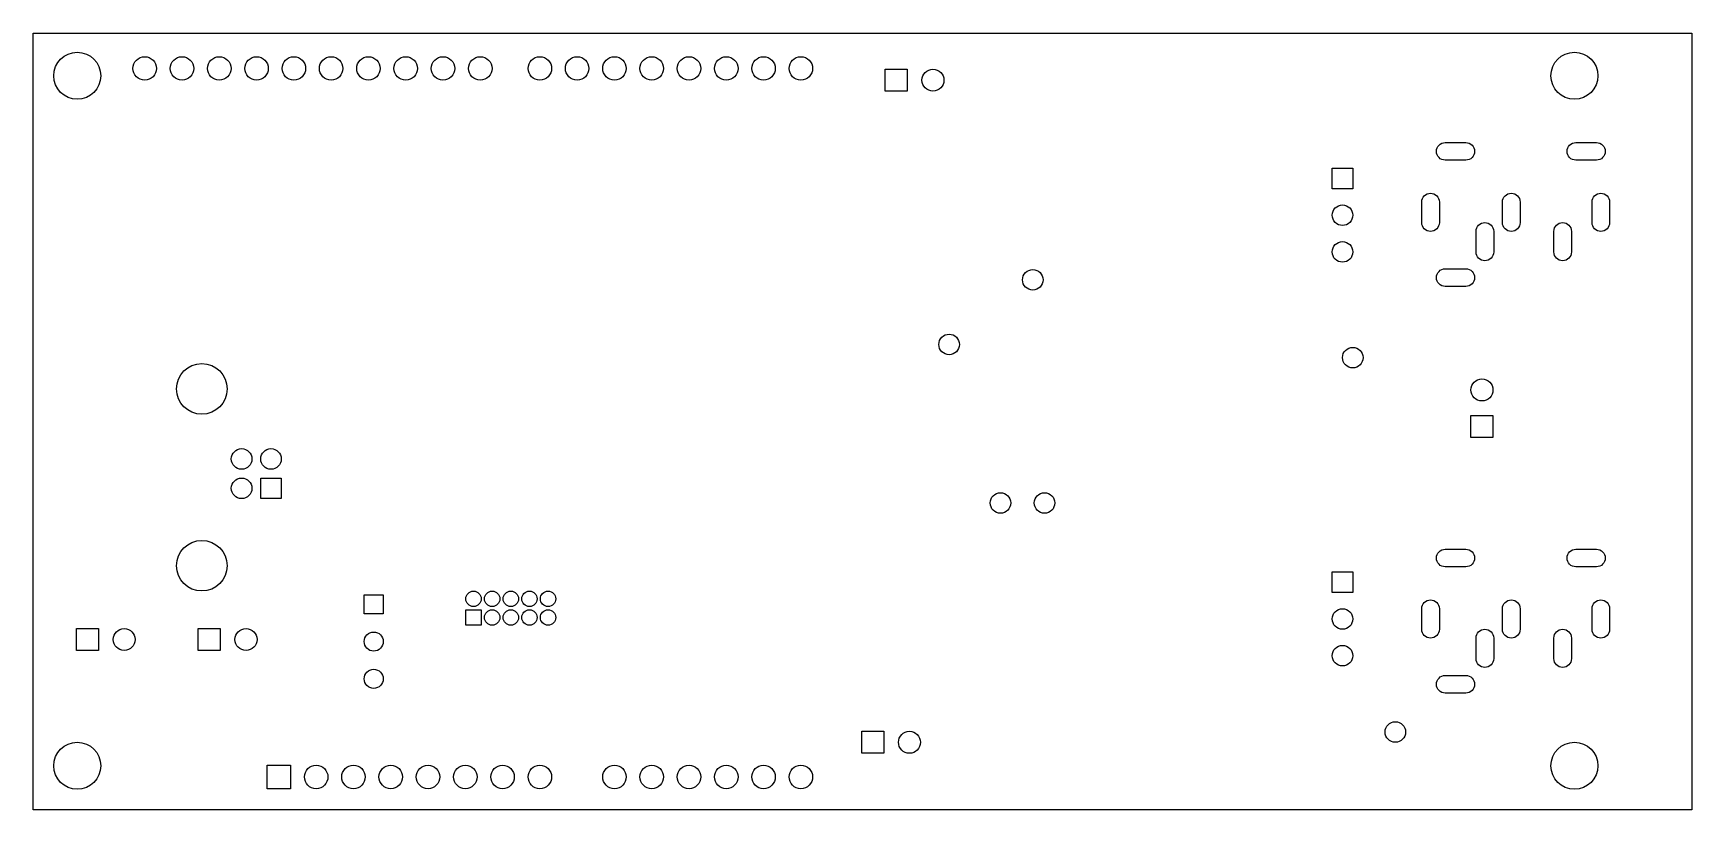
# Model space of a CAD drawing. Extents: x 0 to 113, y 0 to 53.
import ezdxf

# ---------------------------------------------------------------- set-up
doc = ezdxf.new("R2010")
doc.units = 0
doc.layers.add('OUTLINE', color=1, linetype='CONTINUOUS')
doc.layers.add('PIN', color=2, linetype='CONTINUOUS')

msp = doc.modelspace()

# ---------------------------------------------------------------- linework, layer by layer
at = {"layer": 'OUTLINE'}
msp.add_lwpolyline([(0, 0), (0, 52.9), (113, 52.9), (113, 0)], close=True, dxfattribs=at)
at = {"layer": 'PIN'}
for points in [[(58.04995, 48.94995), (58.04995, 50.45005), (59.55005, 50.45005), (59.55005, 48.94995)], [(88.5, 43.7), (89.9, 43.7), (89.9, 42.3), (88.5, 42.3)], [(99.45005, 25.34995), (97.94995, 25.34995), (97.94995, 26.85005), (99.45005, 26.85005)], [(15.5, 22.6), (16.9, 22.6), (16.9, 21.2), (15.5, 21.2)], [(88.5, 16.2), (89.9, 16.2), (89.9, 14.8), (88.5, 14.8)], [(22.55, 14.65), (23.85, 14.65), (23.85, 13.35), (22.55, 13.35)], [(29.475, 12.575), (29.475, 13.625), (30.525, 13.625), (30.525, 12.575)], [(2.94995, 10.84995), (2.94995, 12.35005), (4.45005, 12.35005), (4.45005, 10.84995)], [(11.24995, 10.84995), (11.24995, 12.35005), (12.75005, 12.35005), (12.75005, 10.84995)], [(56.44995, 3.84995), (56.44995, 5.35005), (57.95005, 5.35005), (57.95005, 3.84995)], [(15.94, 3.04), (17.54, 3.04), (17.54, 1.44), (15.94, 1.44)]]:
    msp.add_lwpolyline(points, close=True, dxfattribs=at)
for points in [[(96.2, 45.44995), (97.6, 45.44995, -1), (97.6, 44.25005), (96.2, 44.25005, -1)], [(105.1, 45.44995), (106.5, 45.44995, -1), (106.5, 44.25005), (105.1, 44.25005, -1)], [(94.60005, 40), (94.60005, 41.4, -1), (95.79995, 41.4), (95.79995, 40, -1)], [(100.10005, 40), (100.10005, 41.4, -1), (101.29995, 41.4), (101.29995, 40, -1)], [(106.20005, 40), (106.20005, 41.4, -1), (107.39995, 41.4), (107.39995, 40, -1)], [(98.30005, 38), (98.30005, 39.4, -1), (99.49995, 39.4), (99.49995, 38, -1)], [(103.60005, 38), (103.60005, 39.4, -1), (104.79995, 39.4), (104.79995, 38, -1)], [(96.2, 36.84995), (97.6, 36.84995, -1), (97.6, 35.65005), (96.2, 35.65005, -1)], [(96.2, 17.74995), (97.6, 17.74995, -1), (97.6, 16.55005), (96.2, 16.55005, -1)], [(105.1, 17.74995), (106.5, 17.74995, -1), (106.5, 16.55005), (105.1, 16.55005, -1)], [(94.60005, 12.3), (94.60005, 13.7, -1), (95.79995, 13.7), (95.79995, 12.3, -1)], [(100.10005, 12.3), (100.10005, 13.7, -1), (101.29995, 13.7), (101.29995, 12.3, -1)], [(106.20005, 12.3), (106.20005, 13.7, -1), (107.39995, 13.7), (107.39995, 12.3, -1)], [(98.30005, 10.3), (98.30005, 11.7, -1), (99.49995, 11.7), (99.49995, 10.3, -1)], [(103.60005, 10.3), (103.60005, 11.7, -1), (104.79995, 11.7), (104.79995, 10.3, -1)], [(96.2, 9.14995), (97.6, 9.14995, -1), (97.6, 7.95005), (96.2, 7.95005, -1)]]:
    msp.add_lwpolyline(points, format="xyb", close=True, dxfattribs=at)
for centre, radius in [((3, 50), 1.59995), ((7.6, 50.5), 0.8), ((10.14, 50.5), 0.8), ((12.68, 50.5), 0.8), ((15.22, 50.5), 0.8), ((17.76, 50.5), 0.8), ((20.3, 50.5), 0.8), ((22.84, 50.5), 0.8), ((25.38, 50.5), 0.8), ((27.92, 50.5), 0.8), ((30.46, 50.5), 0.8), ((34.52, 50.5), 0.8), ((37.06, 50.5), 0.8), ((39.6, 50.5), 0.8), ((42.14, 50.5), 0.8), ((44.68, 50.5), 0.8), ((47.22, 50.5), 0.8), ((49.76, 50.5), 0.8), ((52.3, 50.5), 0.8), ((105, 50), 1.59995), ((61.3, 49.7), 0.75005), ((89.2, 40.5), 0.7), ((89.2, 38), 0.7), ((68.1, 36.1), 0.6985), ((62.4, 31.7), 0.6985), ((89.9, 30.8), 0.6985), ((11.49, 28.67), 1.72505), ((98.7, 28.6), 0.75005), ((14.2, 23.9), 0.7), ((16.2, 23.9), 0.7), ((14.2, 21.9), 0.7), ((65.9, 20.9), 0.6985), ((68.9, 20.9), 0.6985), ((11.49, 16.63), 1.72505), ((30, 14.37), 0.525), ((31.27, 14.37), 0.525), ((32.54, 14.37), 0.525), ((33.81, 14.37), 0.525), ((35.08, 14.37), 0.525), ((31.27, 13.1), 0.525), ((32.54, 13.1), 0.525), ((33.81, 13.1), 0.525), ((35.08, 13.1), 0.525), ((89.2, 13), 0.7), ((6.2, 11.6), 0.75005), ((14.5, 11.6), 0.75005), ((23.2, 11.46), 0.65), ((89.2, 10.5), 0.7), ((23.2, 8.92), 0.65), ((92.8, 5.3), 0.6985), ((3, 3), 1.59995), ((59.7, 4.6), 0.75005), ((105, 3), 1.59995), ((19.28, 2.24), 0.8), ((21.82, 2.24), 0.8), ((24.36, 2.24), 0.8), ((26.9, 2.24), 0.8), ((29.44, 2.24), 0.8), ((31.98, 2.24), 0.8), ((34.52, 2.24), 0.8), ((39.6, 2.24), 0.8), ((42.14, 2.24), 0.8), ((44.68, 2.24), 0.8), ((47.22, 2.24), 0.8), ((49.76, 2.24), 0.8), ((52.3, 2.24), 0.8)]:
    msp.add_circle(centre, radius, dxfattribs=at)

doc.saveas('drawing.dxf')
